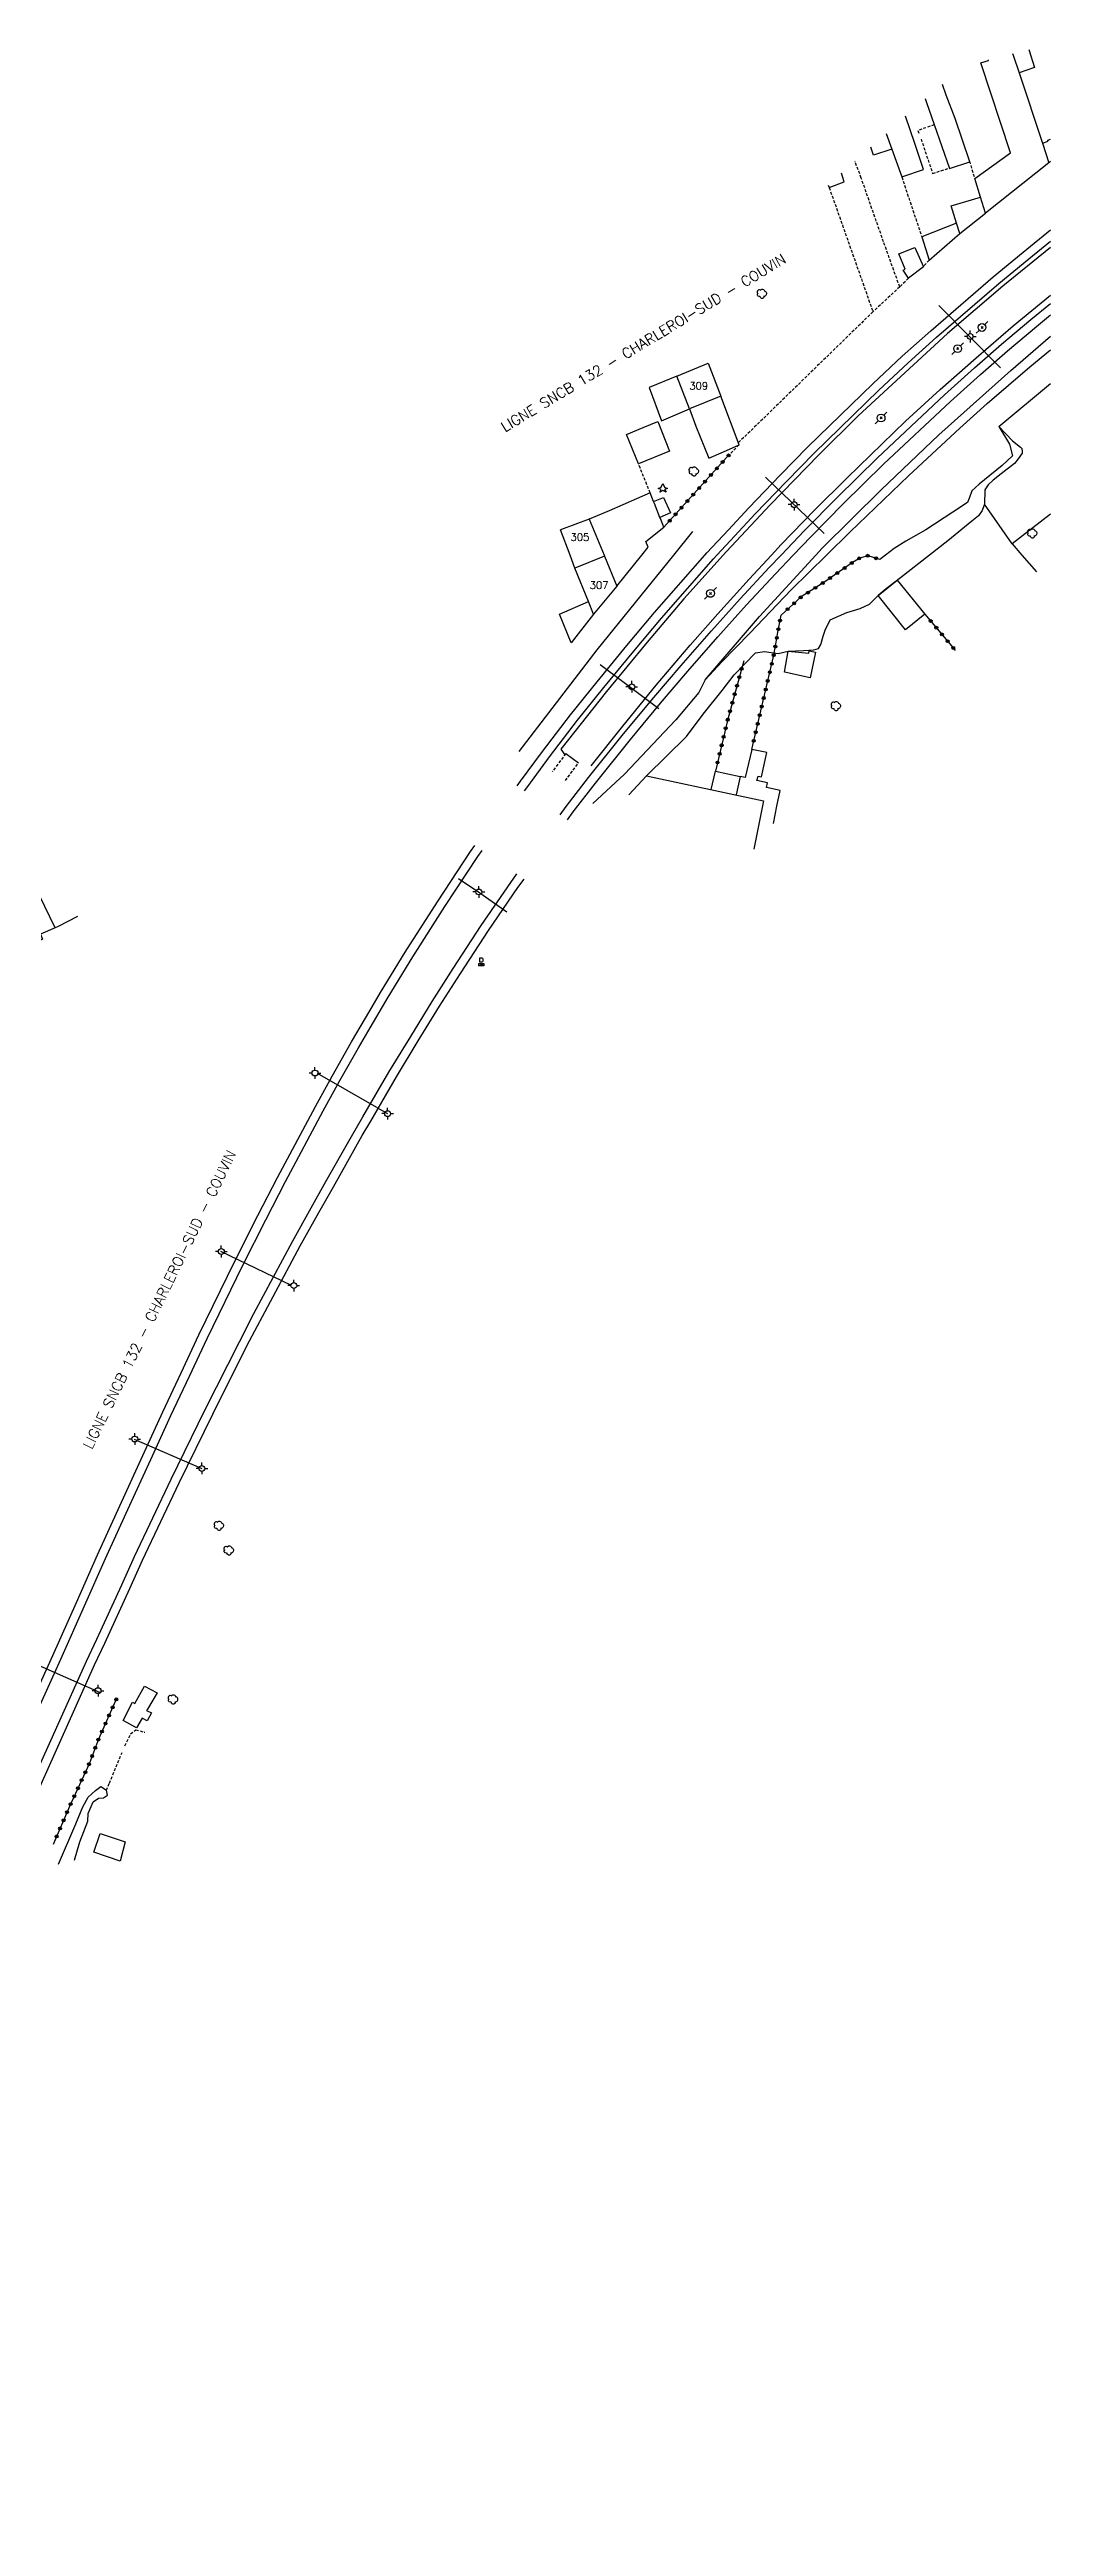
# Model space of a CAD drawing. Header units: millimetres. Extents: x 152000 to 153001, y 121000 to 122000.
# Drawn here: x 152829.2 to 153000, y 121334.9 to 121757.2 of the extents above; entities that cross this region are included whole.
import ezdxf
from ezdxf.enums import TextEntityAlignment as Align

# ---------------------------------------------------------------- set-up
doc = ezdxf.new("R2010")
doc.units = ezdxf.units.MM
doc.linetypes.add('DASHED', pattern=[0.75, 0.5, -0.25])
doc.layers.get('0').update_dxf_attribs({"linetype": 'CONTINUOUS'})
for name, color, linetype in [('W0101', 7, 'CONTINUOUS'), ('W0104', 1, 'CONTINUOUS'), ('W0105', 7, 'CONTINUOUS'), ('W0112', 1, 'DASHED'), ('W0211', 2, 'CONTINUOUS'), ('W0214', 2, 'CONTINUOUS'), ('W0300', 7, 'CONTINUOUS'), ('W0303', 7, 'CONTINUOUS'), ('W0322', 7, 'CONTINUOUS'), ('W0323', 7, 'CONTINUOUS'), ('W0330', 7, 'CONTINUOUS'), ('W0438', 7, 'CONTINUOUS'), ('W0473', 7, 'CONTINUOUS'), ('W0610', 7, 'CONTINUOUS'), ('W0611', 7, 'CONTINUOUS'), ('W0700', 7, 'CONTINUOUS'), ('W0710', 7, 'CONTINUOUS'), ('W0989', 7, 'CONTINUOUS'), ('W0991', 7, 'CONTINUOUS'), ('W1102', 7, 'CONTINUOUS')]:
    doc.layers.add(name, color=color, linetype=linetype)
doc.styles.get("Standard").update_dxf_attribs({"font": 'romans.shx', "width": 0.85})

# ---------------------------------------------------------------- blocks, each defined once
blk = doc.blocks.new('T610')
for p, q in [((-0.500001, 0), (-1.000002, 0)), ((0, 0.500001), (0, 1.000002)), ((0.500001, 0), (1.000002, 0)), ((0, -0.500001), (0, -1.000002))]:
    blk.add_line(p, q)
blk.add_ellipse((0, 0), major_axis=(-0.353554, 0.353554), ratio=1, start_param=3.926990817, end_param=10.2101761242)
blk = doc.blocks.new('T473')
for p, q in [((-0.166667, 0.166667), (0.166667, -0.166667)), ((-0.166667, -0.166667), (0.166667, 0.166667)), ((0.500001, 0.500001), (1.000002, 1.000002)), ((-1.000002, -1.000002), (-0.500001, -0.500001))]:
    blk.add_line(p, q)
blk.add_ellipse((0, 0), major_axis=(0.471405, 0.471405), ratio=1, start_param=5.4977871438, end_param=11.780972451)
blk = doc.blocks.new('T438')
for p, q in [((-0.4, 0.2), (0.4, 0.2)), ((-0.4, -0.2), (-0.4, 0.2)), ((0.15, 1.1), (-0.3, 1.1)), ((-0.3, 1.1), (-0.3, 0.5)), ((-0.3, 0.5), (0.15, 0.5)), ((0.3, 0.65), (0.3, 0.95)), ((0.4, 0.2), (0.4, -0.2))]:
    blk.add_line(p, q)
at = {"flags": 128}
for points in [[(-0.4, -0.2), (0.4, 0.2)], [(0.4, -0.2), (-0.4, -0.2)]]:
    blk.add_lwpolyline(points, dxfattribs=at)
for centre, major_axis, start_param, end_param in [((0.15, 0.95), (0.106, -0.106), 0.785398, 2.356194), ((0.15, 0.65), (0.106, 0.106), 3.926991, 5.497787)]:
    blk.add_ellipse(centre, major_axis=major_axis, ratio=1, start_param=start_param, end_param=end_param)
blk = doc.blocks.new('T300')
for p, q in [((-0.8, 0.51), (-0.86, 0.34)), ((-0.86, 0.34), (-0.86, 0.17)), ((-0.86, 0.17), (-0.74, 0.06)), ((-0.69, 0.63), (-0.8, 0.51)), ((-0.8, -0.06), (-0.74, 0.06)), ((-0.74, 0.06), (-0.69, 0.11)), ((-0.57, 0.69), (-0.69, 0.63)), ((-0.46, 0.69), (-0.57, 0.69)), ((-0.29, 0.63), (-0.46, 0.69)), ((-0.29, 0.63), (-0.17, 0.74)), ((-0.23, 0.57), (-0.29, 0.63)), ((-0.17, 0.74), (-0.06, 0.8)), ((-0.06, 0.8), (0.06, 0.8)), ((0.06, 0.8), (0.23, 0.74)), ((0.23, 0.74), (0.34, 0.63)), ((0.34, 0.63), (0.4, 0.51)), ((0.46, 0.46), (0.34, 0.46)), ((0.4, 0.51), (0.4, 0.46)), ((0.57, 0.4), (0.46, 0.46)), ((0.57, 0.4), (0.69, 0.29)), ((0.69, 0.29), (0.74, 0.17)), ((0.74, 0.06), (0.69, -0.17)), ((0.74, 0.17), (0.74, 0.06)), ((-0.8, -0.17), (-0.8, -0.06)), ((-0.8, -0.23), (-0.8, -0.17)), ((-0.74, -0.34), (-0.8, -0.23)), ((-0.69, -0.4), (-0.74, -0.34)), ((-0.51, -0.46), (-0.69, -0.4)), ((-0.4, -0.46), (-0.51, -0.46)), ((-0.4, -0.46), (-0.34, -0.46)), ((-0.34, -0.46), (-0.34, -0.4)), ((-0.34, -0.51), (-0.34, -0.46)), ((-0.29, -0.63), (-0.34, -0.51)), ((-0.17, -0.74), (-0.29, -0.63)), ((-0.06, -0.8), (-0.17, -0.74)), ((0.06, -0.8), (-0.06, -0.8)), ((0.17, -0.74), (0.06, -0.8)), ((0.23, -0.69), (0.17, -0.74)), ((0.29, -0.46), (0.23, -0.46)), ((0.29, -0.63), (0.23, -0.69)), ((0.46, -0.4), (0.29, -0.46)), ((0.34, -0.51), (0.29, -0.63)), ((0.34, -0.51), (0.34, -0.46)), ((0.57, -0.34), (0.46, -0.4)), ((0.63, -0.29), (0.57, -0.34)), ((0.69, -0.17), (0.63, -0.29))]:
    blk.add_line(p, q)
blk = doc.blocks.new('T303')
for p, q in [((-0.77, 0), (-0.28, 0.21)), ((-0.28, -0.21), (-0.77, 0)), ((-0.28, 0.21), (0, 0.83)), ((0, 0.83), (0.28, 0.21)), ((0.28, 0.21), (0.83, 0)), ((0.83, 0), (0.28, -0.21)), ((-0.49, -0.63), (-0.28, -0.21)), ((0, -0.35), (-0.49, -0.63)), ((0.56, -0.63), (0, -0.35)), ((0.28, -0.21), (0.56, -0.63))]:
    blk.add_line(p, q)
blk = doc.blocks.new('t323o')
at = {"color": 0, "linetype": 'Continuous'}
for radius in [0.25, 0.15]:
    blk.add_circle((0, 0), radius, dxfattribs=at)
blk = doc.blocks.new('t322o')
at = {"color": 0, "linetype": 'Continuous'}
for radius in [0.25, 0.15]:
    blk.add_circle((0, 0), radius, dxfattribs=at)

msp = doc.modelspace()

# ---------------------------------------------------------------- linework, layer by layer
at = {"layer": 'W0101'}
msp.add_lwpolyline([(152941.59, 121703.74), (152943.76, 121698.1), (152938.42, 121695.97), (152936.24, 121701.51)], close=True, dxfattribs=at)
for points in [[(152921.31, 121677.16), (152923.84, 121671)], [(152918.02, 121671), (152916.37, 121675.34)], [(152918.87, 121668.78), (152918.02, 121671)], [(152923.92, 121670.8), (152926.02, 121665.69), (152922.03, 121660.95), (152921.15, 121663.12), (152918.87, 121668.78)], [(152923.84, 121671), (152923.92, 121670.8)], [(152951.03, 121629.1), (152951.03, 121629.1), (152949.36, 121620.85)], [(152834, 121609.38), (152830.68, 121607.68), (152830.19, 121607.45), (152827.5, 121612.99)]]:
    msp.add_lwpolyline(points, dxfattribs=at)
at = {"layer": 'W0104'}
for points in [[(152993.53, 121756.53), (152993.64, 121756.23), (152994.64, 121753.21)], [(152996.31, 121757.2), (152997.26, 121754.16), (152994.64, 121753.21)], [(152988.06, 121732.02), (152987.07, 121735.21), (152993.19, 121739.6), (152988.12, 121754.91), (152989.45, 121755.34), (152989.42, 121755.42)], [(152994.64, 121753.21), (152998.62, 121741.25)], [(152978.61, 121748.84), (152978.83, 121748.2), (152982.79, 121736.9), (152986.21, 121738.03), (152983.75, 121745.47), (152982.2, 121749.45), (152981.56, 121751.24)], [(152972.91, 121740.2), (152974.62, 121735.48), (152978.33, 121736.77), (152976.85, 121741.16), (152975.28, 121745.87)], [(152972.91, 121740.2), (152969.8, 121739.18), (152969.36, 121740.58)], [(152971.95, 121742.9), (152972.91, 121740.2)], [(152998.62, 121741.25), (152999.62, 121741.59), (152999.55, 121741.76), (153000, 121741.94)], [(152998.62, 121741.25), (152999.73, 121737.91)], [(152962.09, 121734.1), (152962.24, 121733.67), (152964.8, 121734.64), (152964.34, 121736.1)], [(152999.73, 121737.91), (152988.93, 121729.28)], [(153000, 121738.12), (152999.73, 121737.91)], [(152983.99, 121727.58), (152983.04, 121730.57), (152988.06, 121732.02)], [(152988.93, 121729.28), (152988.06, 121732.02)], [(152983.99, 121727.58), (152978.05, 121725.25), (152979.29, 121721.29), (152984.54, 121725.84)], [(152984.54, 121725.84), (152983.99, 121727.58)], [(152984.54, 121725.84), (152988.93, 121729.28)], [(152936.24, 121701.51), (152931.52, 121699.58), (152933.64, 121693.91), (152938.42, 121695.97), (152939.48, 121692.99), (152941.68, 121687.55), (152944.22, 121688.64), (152946.86, 121689.79), (152943.76, 121698.1)], [(152932.29, 121680.14), (152931.7, 121681.62), (152924.69, 121678.58), (152921.31, 121677.16)], [(152932.29, 121680.14), (152933.99, 121680.82), (152935.14, 121678.21), (152933.37, 121677.41)], [(152933.37, 121677.41), (152932.43, 121679.79), (152932.29, 121680.14)], [(152930.3, 121671), (152931.38, 121672.34), (152930.95, 121673.3), (152934.03, 121675.75), (152933.44, 121677.24), (152933.37, 121677.41)], [(152926.02, 121665.69), (152930.3, 121671)], [(152922.03, 121660.95), (152918.2, 121656.03), (152916.25, 121660.94), (152921.15, 121663.12)], [(152952.74, 121625.23), (152952.74, 121625.23), (152953.33, 121628.18), (152953.85, 121630.85), (152951.55, 121631.38), (152951.72, 121632.17), (152949.92, 121632.57), (152950.11, 121633.33), (152950.68, 121633.2), (152951.61, 121637.37), (152949.03, 121637.88), (152947.9, 121633.09), (152947.07, 121633.27)], [(152942.12, 121631.04), (152942.85, 121634.19), (152947.07, 121633.27)], [(152928.03, 121630.15), (152931.07, 121633.35), (152951.03, 121629.1)], [(152947.07, 121633.27), (152946.36, 121630.12)], [(152830.19, 121607.45), (152827.65, 121606.38), (152828.04, 121605.55), (152824.68, 121604.02), (152824.38, 121604.83), (152814.92, 121600.63), (152812.43, 121606.07), (152821.88, 121610.19)]]:
    msp.add_lwpolyline(points, dxfattribs=at)
for points in [[(152976.88, 121723.45), (152978.36, 121720.13), (152975.77, 121718.21), (152974.84, 121719.58), (152975.22, 121719.74), (152974.15, 121722.35)], [(152932.98, 121693.77), (152935.01, 121688.73), (152929.7, 121686.59), (152927.65, 121691.58), (152930.48, 121692.76)], [(152970.58, 121664.11), (152973.82, 121666.76), (152978.58, 121660.93), (152975.25, 121658.28)], [(152954.6, 121651.06), (152955.23, 121654.63), (152958.74, 121654.27), (152958.8, 121654.67), (152959.88, 121654.48), (152959.01, 121650.07)], [(152845.43, 121478.15), (152847.56, 121477.05), (152845.95, 121474.27), (152845.76, 121474.02), (152846.64, 121473.6), (152845.85, 121472.26), (152845, 121472.71), (152844.07, 121471.06), (152841.8, 121472.3), (152843.4, 121475.42), (152843.8, 121475.23)], [(152837.87, 121453.07), (152842.12, 121451.62), (152841.26, 121448.36), (152836.78, 121449.87)]]:
    msp.add_lwpolyline(points, close=True, dxfattribs=at)
at = {"layer": 'W0105'}
msp.add_lwpolyline([(152917.29, 121637.17), (152919.47, 121635.57)], dxfattribs=at)
at = {"layer": 'W0112'}
for points in [[(152980.17, 121744.37), (152977.35, 121743.4), (152977.53, 121742.95)], [(152977.91, 121741.95), (152979.88, 121736.08), (152982.75, 121737)], [(152974.28, 121716.73), (152971.52, 121724.4), (152967.71, 121735.29), (152966.64, 121738.16)], [(152974.62, 121735.48), (152978.05, 121725.25)], [(152986.17, 121738.17), (152987.07, 121735.21)], [(152962.24, 121733.67), (152969.71, 121712.49)], [(152975.77, 121718.21), (152974.28, 121716.73), (152969.71, 121712.49)], [(152979.29, 121721.29), (152978.3, 121720.26)], [(152969.71, 121712.49), (152946.74, 121690.15)], [(152946.86, 121689.79), (152945.26, 121688.22)], [(152931.7, 121681.62), (152929.7, 121686.59)], [(152917.29, 121637.17), (152914.98, 121634.08)], [(152917.23, 121632.56), (152919.47, 121635.57)], [(152842.08, 121468.02), (152843.06, 121470.04), (152843.93, 121470.72), (152845.49, 121470.31)], [(152838.91, 121460.42), (152839.45, 121461.64), (152841.6, 121466.86)]]:
    msp.add_lwpolyline(points, dxfattribs=at)
at = {"layer": 'W0211'}
for points in [[(152961.79, 121671), (152965.82, 121674.97), (152975.78, 121684.54), (152984.53, 121692.66), (152989.18, 121696.87), (152996.47, 121703.11), (153000, 121706.02)], [(152991.21, 121692.92), (152993.02, 121689.93), (152993.54, 121687.91), (152991.77, 121686.3), (152987.82, 121683.08), (152986.59, 121681.95), (152986.17, 121680.82), (152985.86, 121679.98), (152983.34, 121678.31), (152978.71, 121675.31), (152975.29, 121673.38), (152973.3, 121672.14), (152971.83, 121671)], [(152935.72, 121671), (152938.97, 121675.01)], [(152909.32, 121637.53), (152922.68, 121654.88), (152935.72, 121671)], [(152941.06, 121649.77), (152943.95, 121652.84), (152948.73, 121657.7), (152955.77, 121665.07), (152961.79, 121671)], [(152971.83, 121671), (152970.86, 121670.25)], [(152941.06, 121649.77), (152939.99, 121647.6), (152936.07, 121642.95), (152927.34, 121633.66), (152921.9, 121628.66)], [(152833.45, 121448.53), (152834.4, 121451.65), (152835.74, 121455.14), (152835.82, 121456.47), (152836.66, 121458.43), (152837.56, 121459.06), (152838.41, 121459.12), (152839.12, 121459.57), (152838.91, 121460.42)]]:
    msp.add_lwpolyline(points, dxfattribs=at)
at = {"layer": 'W0214'}
for points in [[(152959.99, 121671), (152961.07, 121672.17), (152971.12, 121682.12), (152980.94, 121691.52), (152993.21, 121702.49), (153000, 121708.31)], [(152991.21, 121692.92), (152993.53, 121690.49), (152994.88, 121689.4), (152995.11, 121689.17), (152995.17, 121688.69), (152995.14, 121688.41), (152994.47, 121687.43), (152993.83, 121686.61), (152991.61, 121684.86), (152990.21, 121683.78), (152989.37, 121682.99), (152988.78, 121682.15), (152988.76, 121679.67), (152988.32, 121678.6), (152987.73, 121677.7), (152986.58, 121676.82), (152982.49, 121673.46), (152979.34, 121671)], [(152941.06, 121649.77), (152950.36, 121660.56), (152959.99, 121671)], [(152979.34, 121671), (152974.42, 121667.16), (152971.95, 121665.26), (152970.58, 121664.11)], [(152931.07, 121633.35), (152937.91, 121640.1), (152940.76, 121643.9), (152943.98, 121647.94), (152946.05, 121650.62), (152949.69, 121654.34), (152951.2, 121654.6), (152952.33, 121654.41), (152953.51, 121654.25), (152955.23, 121654.63), (152957.84, 121654.73), (152959.61, 121654.85), (152960.43, 121655.1), (152960.82, 121655.75), (152961.21, 121657.16), (152961.54, 121658.2), (152962.43, 121660), (152965.27, 121661.22), (152967.51, 121661.88), (152969.14, 121662.64), (152970.58, 121664.11)], [(152830.76, 121447.81), (152833.73, 121454.68), (152834.88, 121457.6), (152835.8, 121459.22), (152837.05, 121460.36), (152837.98, 121461.04), (152838.91, 121460.42)]]:
    msp.add_lwpolyline(points, dxfattribs=at)
at = {"layer": 'W0322'}
msp.add_lwpolyline([(152970.86, 121670.25), (152968.89, 121670.91), (152967.57, 121670.57), (152966.2, 121669.72), (152961.48, 121666.47), (152957.47, 121663.87), (152954.03, 121660.79)], dxfattribs=at)
at = {"layer": 'W0323'}
for points in [[(152945.26, 121688.22), (152934.03, 121675.75)], [(152949.03, 121637.88), (152952.73, 121653.7), (152953.06, 121655.5), (152953.48, 121657.86), (152954.03, 121660.79)], [(152978.58, 121660.93), (152983.42, 121655.19), (152983.76, 121654.74)], [(152947.66, 121652.97), (152944.95, 121643.01), (152942.85, 121634.19)], [(152840.72, 121476.19), (152837.58, 121469.14), (152836.03, 121465.04), (152832.63, 121457.65), (152829.83, 121451.17)]]:
    msp.add_lwpolyline(points, dxfattribs=at)
at = {"layer": 'W0330'}
for points in [[(152991.21, 121692.92), (153000, 121700.24)], [(153000, 121678.01), (152993.44, 121672.92), (152988.76, 121679.67)], [(152993.44, 121672.92), (152995.13, 121671)], [(152995.13, 121671), (152997.61, 121668.17)]]:
    msp.add_lwpolyline(points, dxfattribs=at)
at = {"layer": 'W0611'}
for points in [[(152980.95, 121713.58), (152991.49, 121702.96)], [(152951.36, 121684.29), (152961.4, 121674.68)], [(152923.18, 121652.34), (152933.15, 121644.85)], [(152899.01, 121615.86), (152902.61, 121613.41), (152907.27, 121610.21)], [(152885.08, 121576.85), (152874.95, 121582.64)], [(152885.08, 121576.85), (152886.9, 121575.78)], [(152870.51, 121546.47), (152858.46, 121552.28)], [(152843.66, 121520.3), (152855.21, 121515.29)], [(152826.17, 121482.25), (152837.77, 121477.17)]]:
    msp.add_lwpolyline(points, dxfattribs=at)
at = {"layer": 'W0700'}
for points in [[(152941.04, 121671), (152941.38, 121671.39), (152945.07, 121675.33), (152948.53, 121679.07), (152953.85, 121684.63), (152958.61, 121689.48), (152969.69, 121700.23), (152974.7, 121704.9), (152979.56, 121709.27), (152990.24, 121718.47), (152995.35, 121722.68), (153000, 121726.45)], [(152943.09, 121671), (152946.17, 121674.3), (152949.63, 121678.04), (152954.93, 121683.58), (152959.67, 121688.41), (152970.73, 121699.14), (152975.71, 121703.79), (152980.56, 121708.14), (152991.21, 121717.32), (152996.3, 121721.51), (153000, 121724.51)], [(152954.02, 121671), (152958.02, 121675.18), (152963.58, 121680.84), (152970.46, 121687.62), (152981.9, 121698.34), (152987.04, 121702.92), (152991.66, 121706.96), (152996.66, 121711.15), (153000, 121713.91)], [(152956.11, 121671), (152959.1, 121674.13), (152964.65, 121679.77), (152971.51, 121686.53), (152982.92, 121697.22), (152988.04, 121701.79), (152992.65, 121705.82), (152997.62, 121709.99), (153000, 121711.95)], [(152909.03, 121631.68), (152909.58, 121632.44), (152913.33, 121637.54), (152918.13, 121643.77), (152922.63, 121649.38), (152927.73, 121655.61), (152932.46, 121661.25), (152941.04, 121671)], [(152910.27, 121630.83), (152910.8, 121631.55), (152914.54, 121636.63), (152919.31, 121642.84), (152923.8, 121648.43), (152928.9, 121654.65), (152933.61, 121660.26), (152942.5, 121670.37), (152943.09, 121671)], [(152916.32, 121626.72), (152917.38, 121628.13), (152921.19, 121633.09), (152927.16, 121640.53), (152932.32, 121646.74), (152936.96, 121652.18), (152942.14, 121658.09), (152947.04, 121663.55), (152951.99, 121668.88), (152954.02, 121671)], [(152917.57, 121625.86), (152918.58, 121627.22), (152922.38, 121632.15), (152928.33, 121639.57), (152933.48, 121645.77), (152938.1, 121651.2), (152943.27, 121657.09), (152948.15, 121662.53), (152953.09, 121667.84), (152956.11, 121671)], [(152885.71, 121596.43), (152889.91, 121603.29), (152895.39, 121611.92), (152901.04, 121620.48), (152901.78, 121621.52)], [(152887, 121595.64), (152891.19, 121602.49), (152896.66, 121611.1), (152902.29, 121619.62), (152903.02, 121620.67)], [(152835.51, 121482.43), (152837.27, 121486.16), (152841.53, 121495.47), (152843.7, 121500.29), (152849.96, 121513.47), (152855.73, 121525.23), (152861.61, 121536.9), (152864.05, 121541.7), (152870.69, 121553.98), (152873.86, 121559.7), (152876.35, 121564.22), (152880.76, 121571.88), (152882.65, 121575.23), (152887.12, 121582.87), (152890.84, 121588.96), (152894.5, 121594.9), (152898.06, 121600.5), (152902.86, 121607.87), (152907.91, 121615.21), (152908.93, 121616.64)], [(152888.41, 121582.08), (152892.13, 121588.17), (152895.78, 121594.1), (152899.33, 121599.68), (152904.12, 121607.03), (152909.14, 121614.34), (152910.18, 121615.78)], [(152829.77, 121483.4), (152833.82, 121492.46), (152837.4, 121500.56), (152841.21, 121508.93), (152845.15, 121517.5), (152848.54, 121524.95), (152851.66, 121531.61), (152854.71, 121538.08), (152860.85, 121550.65), (152864.76, 121558.39), (152868.12, 121564.9), (152874.59, 121577), (152877.44, 121582.18), (152880.76, 121588.02), (152883.87, 121593.33), (152885.71, 121596.43)], [(152831.17, 121482.78), (152835.21, 121491.84), (152838.79, 121499.93), (152842.6, 121508.29), (152846.51, 121516.84), (152849.92, 121524.3), (152853.11, 121531.05), (152856.09, 121537.42), (152862.18, 121549.94), (152866.13, 121557.7), (152869.46, 121564.19), (152875.93, 121576.27), (152878.74, 121581.41), (152881.93, 121586.98), (152883.51, 121589.75), (152887, 121595.64)], [(152836.9, 121481.8), (152838.65, 121485.51), (152842.92, 121494.84), (152845.09, 121499.65), (152851.34, 121512.81), (152857.08, 121524.56), (152862.9, 121536.2), (152867.37, 121544.59), (152871.99, 121553.24), (152875.19, 121558.95), (152877.68, 121563.33), (152882.57, 121572.04), (152884.02, 121574.49), (152888.41, 121582.08)], [(152762.7, 121333.14), (152764.84, 121338.01), (152769.33, 121348.32), (152773.32, 121357.38), (152773.45, 121357.65), (152777.34, 121366.19), (152786.13, 121385.79), (152786.39, 121386.37), (152787.66, 121389.24), (152791.8, 121398.59), (152797.7, 121411.72), (152808.18, 121435.21), (152815.06, 121450.55), (152826.04, 121475.08), (152829.77, 121483.4)], [(152764.1, 121332.55), (152766.23, 121337.4), (152770.72, 121347.71), (152774.71, 121356.76), (152774.85, 121357.05), (152778.73, 121365.56), (152787.52, 121385.18), (152787.77, 121385.73), (152793.19, 121397.97), (152796.82, 121406.04), (152799.09, 121411.1), (152809.56, 121434.59), (152816.44, 121449.93), (152827.42, 121474.46), (152831.17, 121482.78)], [(152766.09, 121327.29), (152772.24, 121340.9), (152780.89, 121360.43), (152786.98, 121373.84), (152792.91, 121387.17), (152796.14, 121393.88), (152799.06, 121400.87), (152802.54, 121408.54), (152810.04, 121425.51), (152813.33, 121432.87), (152818.3, 121443.97), (152819.87, 121447.48), (152823.13, 121454.8), (152825.43, 121459.93), (152835.51, 121482.43)], [(152767.48, 121326.67), (152773.63, 121340.28), (152782.28, 121359.8), (152788.37, 121373.22), (152794.29, 121386.53), (152797.53, 121393.25), (152800.45, 121400.26), (152803.93, 121407.91), (152811.43, 121424.9), (152814.71, 121432.25), (152819.68, 121443.33), (152821.26, 121446.86), (152824.52, 121454.18), (152826.82, 121459.3), (152836.9, 121481.8)]]:
    msp.add_lwpolyline(points, dxfattribs=at)
at = {"layer": 'W0710'}
for points in [[(153000, 121723.47), (152991.89, 121716.86), (152982.45, 121708.81), (152967.2, 121694.73), (152960.48, 121688.09), (152952.16, 121679.59), (152944.71, 121671.6), (152944.17, 121671)], [(152952.4, 121671), (152954.07, 121672.8), (152959.74, 121678.66), (152965.28, 121684.18), (152975.26, 121693.82), (152981.18, 121699.23), (152987.32, 121704.66), (152993.64, 121710.09), (153000, 121715.32)], [(152944.17, 121671), (152937.46, 121663.54), (152931.17, 121656.14), (152924.26, 121647.78), (152916.47, 121637.93), (152917.13, 121636.94)], [(152921.62, 121635.08), (152927.05, 121641.86), (152932.73, 121648.84), (152938.52, 121655.64), (152943.26, 121661), (152948.58, 121666.88), (152952.4, 121671)]]:
    msp.add_lwpolyline(points, dxfattribs=at)
at = {"layer": 'W1102'}
for points in [[(152921.31, 121677.16), (152916.37, 121675.34)], [(152923.92, 121670.8), (152918.87, 121668.78)]]:
    msp.add_lwpolyline(points, dxfattribs=at)

# ---------------------------------------------------------------- block references
at = {"layer": 'W0300'}
for p in [(152950.79, 121715.54), (152939.18, 121685.27), (152996.92, 121674.7), (152963.44, 121645.27), (152858.15, 121505.5), (152859.84, 121501.29), (152850.34, 121475.91)]:
    msp.add_blockref('T300', p, dxfattribs=at)
at = {"layer": 'W0303'}
msp.add_blockref('T303', (152933.84, 121682.38), dxfattribs=at)
at = {"layer": 'W0322'}
for p, rotation in [((152962.39, 121667.09), 214.6172914310222), ((152963.62, 121667.95), 214.6172914310222), ((152964.86, 121668.8), 214.6172914310222), ((152966.09, 121669.65), 214.6172914310222), ((152967.36, 121670.44), 211.7120819178941), ((152968.79, 121670.89), 194.5254164658653), ((152970.21, 121670.47), 161.3038260287085), ((152956.26, 121662.79), 221.7715317088466), ((152957.38, 121663.79), 221.7715317088466), ((152958.63, 121664.62), 212.982173793306), ((152959.89, 121665.43), 212.982173793306), ((152961.15, 121666.25), 212.982173793306), ((152955.15, 121661.79), 221.7715317088466)]:
    msp.add_blockref('t322o', p, dxfattribs=dict(at, rotation=rotation))
at = {"layer": 'W0323'}
for p, rotation in [((152942.06, 121684.67), 228.0097419353511), ((152943.07, 121685.78), 228.0097419353511), ((152944.07, 121686.9), 228.0097419353511), ((152945.07, 121688.01), 228.0097419353511), ((152938.05, 121680.21), 228.0097419353511), ((152939.05, 121681.32), 228.0097419353511), ((152940.06, 121682.44), 228.0097419353511), ((152941.06, 121683.55), 228.0097419353511), ((152935.04, 121676.86), 228.0097419353511), ((152936.04, 121677.98), 228.0097419353511), ((152937.04, 121679.09), 228.0097419353511), ((152953.85, 121659.85), 79.33898446935402), ((152979.55, 121659.78), 310.0557395415099), ((152980.52, 121658.64), 310.0557395415099), ((152953.05, 121655.42), 79.5860081835797), ((152953.31, 121656.9), 80.10963640921928), ((152953.57, 121658.38), 79.33898446935402), ((152981.48, 121657.49), 310.0557395415099), ((152982.45, 121656.34), 310.0557395415099), ((152983.41, 121655.19), 310.0557395415099), ((152946.9, 121650.18), 254.7473141354076), ((152947.3, 121651.63), 254.7473141354076), ((152952.11, 121651.03), 76.81663266090553), ((152952.45, 121652.49), 76.81663266090553), ((152952.78, 121653.95), 79.5860081835797), ((152946.11, 121647.29), 254.7473141354076), ((152946.51, 121648.73), 254.7473141354076), ((152951.08, 121646.64), 76.81663266090553), ((152951.42, 121648.1), 76.81663266090553), ((152951.76, 121649.56), 76.81663266090553), ((152944.93, 121642.95), 256.6060383710957), ((152945.32, 121644.39), 254.7473141354076), ((152945.72, 121645.84), 254.7473141354076), ((152950.05, 121642.26), 76.81663266090553), ((152950.4, 121643.72), 76.81663266090553), ((152950.74, 121645.18), 76.81663266090553), ((152943.89, 121638.57), 256.6060383710957), ((152944.23, 121640.03), 256.6060383710957), ((152944.58, 121641.49), 256.6060383710957), ((152949.37, 121639.34), 76.81663266090553), ((152949.71, 121640.8), 76.81663266090553), ((152943.19, 121635.65), 256.6060383710957), ((152943.54, 121637.11), 256.6060383710957), ((152839.38, 121473.18), 245.9425294895552), ((152839.99, 121474.55), 245.9425294895552), ((152840.6, 121475.92), 245.9425294895552), ((152837.55, 121469.07), 249.4026467487585), ((152838.16, 121470.44), 245.9425294895552), ((152838.77, 121471.81), 245.9425294895552), ((152835.95, 121464.86), 245.2883507596198), ((152836.49, 121466.26), 249.4026467487585), ((152837.02, 121467.67), 249.4026467487585), ((152834.07, 121460.77), 245.2883507596198), ((152834.7, 121462.14), 245.2883507596198), ((152835.33, 121463.5), 245.2883507596198), ((152832.21, 121456.68), 246.571307191316), ((152832.82, 121458.05), 245.2883507596198), ((152833.44, 121459.41), 245.2883507596198), ((152830.42, 121452.55), 246.571307191316), ((152831.02, 121453.92), 246.571307191316), ((152831.62, 121455.3), 246.571307191316)]:
    msp.add_blockref('t323o', p, dxfattribs=dict(at, rotation=rotation))
at = {"layer": 'W0438'}
msp.add_blockref('T438', (152902.89, 121601.19), dxfattribs=at)
at = {"layer": 'W0473'}
for p in [(152988.32, 121709.82), (152984.16, 121706.21), (152971.09, 121694.39), (152941.99, 121664.48)]:
    msp.add_blockref('T473', p, dxfattribs=at)
at = {"layer": 'W0610'}
for p in [(152986.31, 121708.28), (152956.26, 121679.61), (152928.56, 121648.56), (152902.46, 121613.58), (152874.51, 121582.7), (152886.9, 121575.78), (152858.53, 121552.28), (152870.89, 121546.47), (152843.76, 121520.3), (152855.21, 121515.29), (152837.49, 121477.4)]:
    msp.add_blockref('T610', p, dxfattribs=at)

# ---------------------------------------------------------------- texts
at = {"layer": 'W0989'}
for rotation, p in [(31.131, (152906.91, 121691.91)), (63.9725, (152836.41, 121518.43))]:
    msp.add_text('LIGNE SNCB 132 - CHARLEROI-SUD - COUVIN', height=1.75, rotation=rotation, dxfattribs=at).set_placement(p)
at = {"layer": 'W0991'}
for s, p in [('309', (152939.99, 121699.86)), ('305', (152919.71, 121674.08)), ('307', (152922.99, 121665.88))]:
    msp.add_text(s, height=1.25, dxfattribs=at).set_placement(p, align=Align.MIDDLE_CENTER)

doc.saveas('drawing.dxf')
